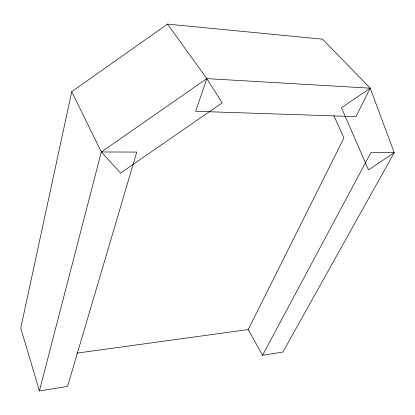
<?xml version="1.0" encoding="UTF-8"?>
<svg xmlns="http://www.w3.org/2000/svg" width="415" height="415" viewBox="0 0 415 415"><rect width="100%" height="100%" fill="white"/><g stroke="black" fill="none" stroke-linecap="round" stroke-linejoin="round"><path stroke-width="0.62" d="M71.743 91.705L20.75 328.115L39.409 390.904L67.552 386.412L136.763 152.066L101.322 151.983L71.743 91.705L167.473 24.096L322.543 39.176L370.211 88.177L394.25 152.653L282.911 352.019L262.576 355.271L248.082 329.38M39.409 390.904L101.322 151.983L206.81 78.617L370.211 88.177L355.961 116.631L195.662 111.298L206.81 78.617L167.473 24.096M262.576 355.271L370.922 152.596L394.25 152.653L368.494 169.896L341.483 107.708L370.211 88.177M76.744 353.155L248.186 329.562L343.926 137.899L333.826 115.629M101.322 151.983L120.578 173.071L222.165 102.879L206.81 78.617"/></g></svg>
